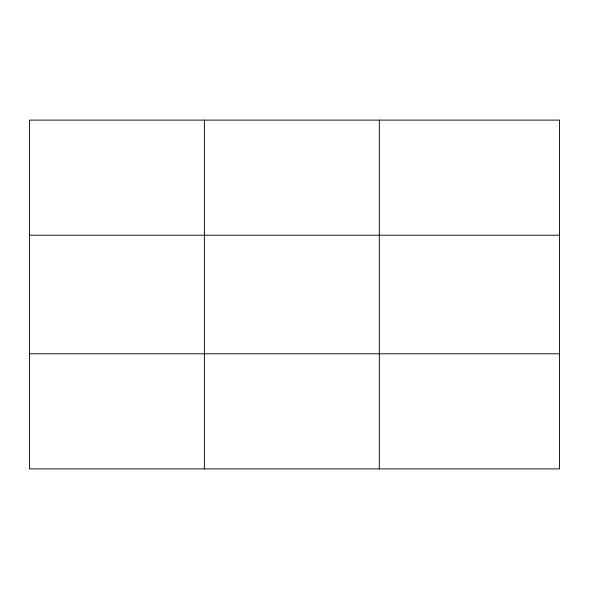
<?xml version="1.0" encoding="UTF-8"?>
<svg xmlns="http://www.w3.org/2000/svg" width="589" height="589" viewBox="0 0 589 589"><rect width="100%" height="100%" fill="white"/><g stroke="black" fill="none" stroke-linecap="round" stroke-linejoin="round"><path stroke-width="0.88" d="M204.383 468.888L204.383 120.112M379.316 468.888L379.316 120.112M29.45 235.21L559.55 235.21M29.45 353.79L559.55 353.79M559.55 120.112L559.55 468.888L29.45 468.888L29.45 120.112L559.55 120.112"/></g></svg>
